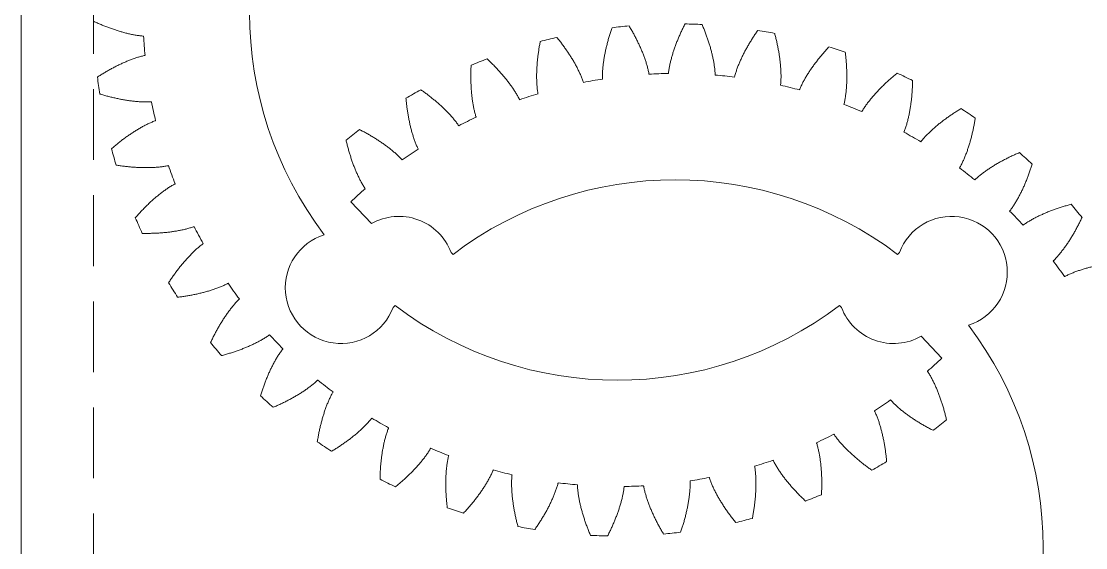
# Model space of a CAD drawing. Header units: millimetres. Extents: x 25 to 635, y 25 to 330.
# Drawn here: x 25.4 to 120.9, y 225.7 to 272.9 of the extents above; entities that cross this region are included whole.
import ezdxf

# ---------------------------------------------------------------- set-up
doc = ezdxf.new("R2010")
doc.units = ezdxf.units.MM
doc.header["$MEASUREMENT"] = 0
doc.linetypes.add('HIDDEN', pattern=[0.375, 0.25, -0.125])
for name, color, linetype, lineweight in [('Bounding Box', 7, 'Continuous', 0), ('Safe Area', 7, 'HIDDEN', 0), ('Single Set', 7, 'Continuous', 0)]:
    doc.layers.add(name, color=color, linetype=linetype, lineweight=lineweight)

msp = doc.modelspace()

# ---------------------------------------------------------------- linework, layer by layer
at = {"layer": 'Bounding Box'}
msp.add_lwpolyline([(25.4, 25.4), (635, 25.4), (635, 330.2), (25.4, 330.2)], close=True, dxfattribs=at)
at = {"layer": 'Safe Area', "ltscale": 25.4}
msp.add_lwpolyline([(628.775, 31.875), (628.775, 323.975), (31.875, 323.975), (31.875, 31.875)], close=True, dxfattribs=at)
at = {"layer": 'Single Set', "color": 1}
for p, q in [((54.962, 256.73), (56.816, 254.755)), ((52.568, 253.757), (52.576, 253.765)), ((63.96, 252.178), (64.14, 251.998)), ((104.01, 251.998), (104.19, 252.178)), ((58.94, 247.401), (58.76, 247.221)), ((98.99, 247.221), (98.81, 247.401)), ((110.382, 245.643), (110.374, 245.634)), ((107.988, 242.67), (106.134, 244.645))]:
    msp.add_line(p, q, dxfattribs=at)
for centre, radius, start, end in [((78.875, 273.7), 33, 142.83748, 217.16252), ((84.075, 225.7), 47, 95.0628, 96.9372), ((84.075, 225.7), 47, 87.0628, 88.9372), ((78.875, 273.7), 42.549, 182.82626, 185.17374), ((84.075, 225.7), 47, 103.0628, 104.9372), ((84.075, 225.7), 47, 79.0628, 80.9372), ((84.075, 225.7), 47, 71.0628, 72.9372), ((84.075, 225.7), 47, 111.0628, 112.9372), ((78.875, 273.7), 47, 187.0628, 188.9372), ((84.075, 225.7), 42.549, 98.82626, 101.17374), ((84.075, 225.7), 42.549, 90.82626, 93.17374), ((84.075, 225.7), 42.549, 82.82626, 85.17374), ((84.075, 225.7), 47, 63.0628, 64.9372), ((84.075, 225.7), 47, 119.0628, 120.9372), ((84.075, 225.7), 42.549, 74.82626, 77.17374), ((78.875, 273.7), 42.549, 190.82626, 193.17374), ((84.075, 225.7), 42.549, 106.82626, 109.17374), ((84.075, 225.7), 42.549, 66.82626, 69.17374), ((84.075, 225.7), 47, 55.0628, 56.9372), ((84.075, 225.7), 42.549, 114.82626, 117.17374), ((84.075, 225.7), 47, 127.0628, 128.9372), ((84.075, 225.7), 42.549, 58.82626, 61.17374), ((78.875, 273.7), 47, 195.0628, 196.9372), ((84.075, 225.7), 42.549, 122.82626, 125.17374), ((84.075, 225.7), 47, 47.0628, 48.9372), ((78.875, 273.7), 42.549, 198.82626, 201.17374), ((84.075, 225.7), 42.549, 50.82626, 53.17374), ((84.075, 225.7), 42.549, 130.82626, 133.17374), ((84.075, 225.7), 33, 52.83748, 127.16252), ((84.075, 225.7), 47, 39.0628, 40.9372), ((78.875, 273.7), 47, 203.0628, 204.9372), ((59.285, 250.407), 5, 20.74948, 119.59192), ((108.865, 250.407), 5, 287.65312, 159.25052), ((84.075, 225.7), 42.549, 42.82626, 45.17374), ((78.875, 273.7), 42.549, 206.82626, 209.17374), ((54.085, 248.993), 5, 107.65312, 339.25052), ((84.075, 225.7), 42.549, 34.82626, 37.17374), ((78.875, 273.7), 47, 211.0628, 212.9372), ((78.875, 273.7), 42.549, 214.82626, 217.17374), ((78.875, 273.7), 33, 232.83748, 307.16252), ((103.665, 248.993), 5, 200.74948, 299.59192), ((84.075, 225.7), 33, 322.83748, 37.16252), ((78.875, 273.7), 42.549, 222.82626, 225.17374), ((78.875, 273.7), 47, 219.0628, 220.9372), ((78.875, 273.7), 42.549, 310.82626, 313.17374), ((78.875, 273.7), 42.549, 230.82626, 233.17374), ((78.875, 273.7), 47, 227.0628, 228.9372), ((78.875, 273.7), 42.549, 302.82626, 305.17374), ((78.875, 273.7), 42.549, 238.82626, 241.17374), ((78.875, 273.7), 47, 307.0628, 308.9372), ((78.875, 273.7), 47, 235.0628, 236.9372), ((78.875, 273.7), 42.549, 294.82626, 297.17374), ((78.875, 273.7), 42.549, 246.82626, 249.17374), ((78.875, 273.7), 42.549, 286.82626, 289.17374), ((78.875, 273.7), 47, 299.0628, 300.9372), ((78.875, 273.7), 42.549, 254.82626, 257.17374), ((78.875, 273.7), 47, 243.0628, 244.9372), ((78.875, 273.7), 42.549, 262.82626, 265.17374), ((78.875, 273.7), 42.549, 270.82626, 273.17374), ((78.875, 273.7), 42.549, 278.82626, 281.17374), ((78.875, 273.7), 47, 291.0628, 292.9372), ((78.875, 273.7), 47, 251.0628, 252.9372), ((78.875, 273.7), 47, 283.0628, 284.9372), ((78.875, 273.7), 47, 259.0628, 260.9372), ((78.875, 273.7), 47, 267.0628, 268.9372), ((78.875, 273.7), 47, 275.0628, 276.9372)]:
    msp.add_arc(centre, radius, start, end, dxfattribs=at)
for points, knots in [([(31.881, 272.931), (31.994, 272.879), (32.219, 272.776), (32.559, 272.63), (32.9, 272.491), (33.24, 272.359), (33.581, 272.236), (33.922, 272.122), (34.262, 272.016), (34.603, 271.919), (34.944, 271.832), (35.284, 271.756), (35.624, 271.691), (35.964, 271.64), (36.215, 271.611), (36.353, 271.603), (36.378, 271.602)], [0, 0, 0, 0, 0.037289, 0.0743099, 0.1110627, 0.1475473, 0.1837637, 0.219712, 0.2553921, 0.290804, 0.3259477, 0.360823, 0.3954298, 0.4297679, 0.4638364, 0.471245, 0.471245, 0.471245, 0.471245]), ([(78.398, 272.356), (78.359, 272.238), (78.279, 272.003), (78.169, 271.65), (78.067, 271.297), (77.972, 270.945), (77.885, 270.593), (77.807, 270.242), (77.737, 269.892), (77.676, 269.543), (77.626, 269.195), (77.585, 268.849), (77.556, 268.504), (77.541, 268.161), (77.538, 267.908), (77.545, 267.77), (77.546, 267.745)], [0, 0, 0, 0, 0.037289, 0.0743099, 0.1110627, 0.1475473, 0.1837637, 0.219712, 0.2553921, 0.290804, 0.3259477, 0.360823, 0.3954298, 0.4297679, 0.4638364, 0.471245, 0.471245, 0.471245, 0.471245]), ([(81.719, 268.184), (81.715, 268.208), (81.694, 268.345), (81.638, 268.592), (81.552, 268.924), (81.452, 269.255), (81.34, 269.586), (81.218, 269.915), (81.086, 270.244), (80.946, 270.572), (80.796, 270.899), (80.638, 271.225), (80.472, 271.55), (80.298, 271.874), (80.117, 272.196), (79.991, 272.41), (79.927, 272.517)], [0, 0, 0, 0, 0.0074086, 0.041477, 0.0758152, 0.110422, 0.1452973, 0.180441, 0.2158529, 0.251533, 0.2874812, 0.3236977, 0.3601823, 0.3969351, 0.433956, 0.471245, 0.471245, 0.471245, 0.471245]), ([(84.947, 272.692), (84.891, 272.581), (84.78, 272.359), (84.622, 272.025), (84.471, 271.689), (84.328, 271.354), (84.193, 271.018), (84.067, 270.681), (83.949, 270.344), (83.841, 270.007), (83.742, 269.67), (83.654, 269.332), (83.577, 268.995), (83.514, 268.657), (83.476, 268.407), (83.464, 268.269), (83.461, 268.245)], [0, 0, 0, 0, 0.037289, 0.0743099, 0.1110627, 0.1475473, 0.1837637, 0.219712, 0.2553921, 0.290804, 0.3259477, 0.360823, 0.3954298, 0.4297679, 0.4638364, 0.471245, 0.471245, 0.471245, 0.471245]), ([(87.655, 268.098), (87.654, 268.123), (87.652, 268.261), (87.631, 268.513), (87.592, 268.854), (87.539, 269.196), (87.475, 269.539), (87.4, 269.883), (87.315, 270.227), (87.221, 270.571), (87.118, 270.915), (87.007, 271.26), (86.888, 271.605), (86.761, 271.95), (86.627, 272.295), (86.531, 272.523), (86.483, 272.638)], [0, 0, 0, 0, 0.0074086, 0.041477, 0.0758152, 0.110422, 0.1452973, 0.180441, 0.2158529, 0.251533, 0.2874812, 0.3236977, 0.3601823, 0.3969351, 0.433956, 0.471245, 0.471245, 0.471245, 0.471245]), ([(75.83, 267.443), (75.822, 267.466), (75.782, 267.598), (75.693, 267.835), (75.561, 268.152), (75.415, 268.466), (75.259, 268.778), (75.092, 269.088), (74.916, 269.395), (74.731, 269.7), (74.537, 270.003), (74.336, 270.303), (74.126, 270.602), (73.909, 270.899), (73.684, 271.193), (73.53, 271.387), (73.452, 271.484)], [0, 0, 0, 0, 0.0074086, 0.041477, 0.0758152, 0.110422, 0.1452973, 0.180441, 0.2158529, 0.251533, 0.2874812, 0.3236977, 0.3601823, 0.3969351, 0.433956, 0.471245, 0.471245, 0.471245, 0.471245]), ([(91.478, 272.113), (91.408, 272.011), (91.267, 271.807), (91.064, 271.498), (90.868, 271.187), (90.679, 270.874), (90.499, 270.56), (90.327, 270.244), (90.163, 269.927), (90.009, 269.608), (89.864, 269.288), (89.73, 268.966), (89.607, 268.643), (89.498, 268.317), (89.425, 268.075), (89.394, 267.94), (89.388, 267.916)], [0, 0, 0, 0, 0.037289, 0.0743099, 0.1110627, 0.1475473, 0.1837637, 0.219712, 0.2553921, 0.290804, 0.3259477, 0.360823, 0.3954298, 0.4297679, 0.4638364, 0.471245, 0.471245, 0.471245, 0.471245]), ([(93.521, 267.187), (93.524, 267.212), (93.54, 267.349), (93.555, 267.602), (93.564, 267.945), (93.559, 268.291), (93.543, 268.64), (93.516, 268.99), (93.48, 269.342), (93.435, 269.696), (93.382, 270.052), (93.32, 270.409), (93.249, 270.767), (93.172, 271.126), (93.086, 271.486), (93.024, 271.726), (92.992, 271.846)], [0, 0, 0, 0, 0.0074086, 0.041477, 0.0758152, 0.110422, 0.1452973, 0.180441, 0.2158529, 0.251533, 0.2874812, 0.3236977, 0.3601823, 0.3969351, 0.433956, 0.471245, 0.471245, 0.471245, 0.471245]), ([(71.96, 271.112), (71.937, 270.99), (71.892, 270.746), (71.832, 270.381), (71.779, 270.017), (71.734, 269.655), (71.697, 269.295), (71.668, 268.936), (71.648, 268.58), (71.637, 268.226), (71.635, 267.874), (71.643, 267.526), (71.662, 267.18), (71.695, 266.838), (71.727, 266.587), (71.754, 266.452), (71.758, 266.427)], [0, 0, 0, 0, 0.037289, 0.0743099, 0.1110627, 0.1475473, 0.1837637, 0.219712, 0.2553921, 0.290804, 0.3259477, 0.360823, 0.3954298, 0.4297679, 0.4638364, 0.471245, 0.471245, 0.471245, 0.471245]), ([(97.866, 270.631), (97.781, 270.54), (97.614, 270.357), (97.369, 270.079), (97.132, 269.799), (96.902, 269.515), (96.68, 269.229), (96.465, 268.941), (96.259, 268.649), (96.062, 268.355), (95.874, 268.058), (95.697, 267.758), (95.53, 267.455), (95.376, 267.148), (95.271, 266.918), (95.221, 266.789), (95.212, 266.766)], [0, 0, 0, 0, 0.037289, 0.0743099, 0.1110627, 0.1475473, 0.1837637, 0.219712, 0.2553921, 0.290804, 0.3259477, 0.360823, 0.3954298, 0.4297679, 0.4638364, 0.471245, 0.471245, 0.471245, 0.471245]), ([(36.499, 269.863), (36.475, 269.858), (36.339, 269.832), (36.094, 269.768), (35.765, 269.67), (35.438, 269.558), (35.111, 269.435), (34.786, 269.302), (34.462, 269.159), (34.139, 269.006), (33.818, 268.845), (33.498, 268.676), (33.179, 268.499), (32.861, 268.314), (32.545, 268.122), (32.336, 267.988), (32.232, 267.921)], [0, 0, 0, 0, 0.0074086, 0.041477, 0.0758152, 0.110422, 0.1452973, 0.180441, 0.2158529, 0.251533, 0.2874812, 0.3236977, 0.3601823, 0.3969351, 0.433956, 0.471245, 0.471245, 0.471245, 0.471245]), ([(70.1, 265.889), (70.09, 265.911), (70.031, 266.036), (69.91, 266.258), (69.735, 266.554), (69.548, 266.845), (69.35, 267.132), (69.141, 267.415), (68.924, 267.695), (68.698, 267.971), (68.464, 268.244), (68.223, 268.514), (67.974, 268.78), (67.717, 269.044), (67.454, 269.304), (67.274, 269.474), (67.184, 269.56)], [0, 0, 0, 0, 0.0074086, 0.041477, 0.0758152, 0.110422, 0.1452973, 0.180441, 0.2158529, 0.251533, 0.2874812, 0.3236977, 0.3601823, 0.3969351, 0.433956, 0.471245, 0.471245, 0.471245, 0.471245]), ([(99.203, 265.469), (99.209, 265.493), (99.245, 265.626), (99.294, 265.875), (99.351, 266.213), (99.394, 266.557), (99.427, 266.904), (99.449, 267.255), (99.463, 267.609), (99.467, 267.965), (99.464, 268.325), (99.452, 268.687), (99.432, 269.051), (99.405, 269.418), (99.371, 269.787), (99.342, 270.033), (99.328, 270.156)], [0, 0, 0, 0, 0.0074086, 0.041477, 0.0758152, 0.110422, 0.1452973, 0.180441, 0.2158529, 0.251533, 0.2874812, 0.3236977, 0.3601823, 0.3969351, 0.433956, 0.471245, 0.471245, 0.471245, 0.471245]), ([(65.758, 268.984), (65.752, 268.86), (65.741, 268.612), (65.733, 268.242), (65.731, 267.874), (65.737, 267.51), (65.751, 267.148), (65.772, 266.789), (65.801, 266.433), (65.839, 266.081), (65.886, 265.733), (65.943, 265.389), (66.01, 265.049), (66.09, 264.715), (66.157, 264.471), (66.202, 264.34), (66.21, 264.317)], [0, 0, 0, 0, 0.037289, 0.0743099, 0.1110627, 0.1475473, 0.1837637, 0.219712, 0.2553921, 0.290804, 0.3259477, 0.360823, 0.3954298, 0.4297679, 0.4638364, 0.471245, 0.471245, 0.471245, 0.471245]), ([(103.985, 268.275), (103.889, 268.196), (103.697, 268.039), (103.416, 267.797), (103.142, 267.552), (102.875, 267.304), (102.615, 267.052), (102.363, 266.796), (102.118, 266.536), (101.882, 266.272), (101.655, 266.004), (101.437, 265.731), (101.229, 265.454), (101.035, 265.171), (100.898, 264.959), (100.831, 264.838), (100.819, 264.816)], [0, 0, 0, 0, 0.037289, 0.0743099, 0.1110627, 0.1475473, 0.1837637, 0.219712, 0.2553921, 0.290804, 0.3259477, 0.360823, 0.3954298, 0.4297679, 0.4638364, 0.471245, 0.471245, 0.471245, 0.471245]), ([(104.59, 262.977), (104.6, 262.999), (104.654, 263.127), (104.738, 263.365), (104.841, 263.693), (104.931, 264.027), (105.012, 264.366), (105.083, 264.711), (105.145, 265.059), (105.2, 265.412), (105.246, 265.768), (105.285, 266.129), (105.316, 266.492), (105.34, 266.859), (105.358, 267.229), (105.364, 267.476), (105.367, 267.601)], [0, 0, 0, 0, 0.0074086, 0.041477, 0.0758152, 0.110422, 0.1452973, 0.180441, 0.2158529, 0.251533, 0.2874812, 0.3236977, 0.3601823, 0.3969351, 0.433956, 0.471245, 0.471245, 0.471245, 0.471245]), ([(64.643, 263.553), (64.63, 263.573), (64.554, 263.689), (64.403, 263.892), (64.189, 264.161), (63.963, 264.423), (63.727, 264.679), (63.481, 264.931), (63.227, 265.178), (62.965, 265.42), (62.695, 265.658), (62.418, 265.891), (62.135, 266.12), (61.844, 266.345), (61.547, 266.567), (61.345, 266.71), (61.244, 266.782)], [0, 0, 0, 0, 0.0074086, 0.041477, 0.0758152, 0.110422, 0.1452973, 0.180441, 0.2158529, 0.251533, 0.2874812, 0.3236977, 0.3601823, 0.3969351, 0.433956, 0.471245, 0.471245, 0.471245, 0.471245]), ([(32.446, 266.398), (32.565, 266.363), (32.802, 266.292), (33.159, 266.194), (33.515, 266.104), (33.871, 266.021), (34.225, 265.947), (34.579, 265.881), (34.931, 265.823), (35.282, 265.775), (35.631, 265.737), (35.979, 265.708), (36.325, 265.691), (36.668, 265.688), (36.921, 265.694), (37.059, 265.706), (37.083, 265.708)], [0, 0, 0, 0, 0.037289, 0.0743099, 0.1110627, 0.1475473, 0.1837637, 0.219712, 0.2553921, 0.290804, 0.3259477, 0.360823, 0.3954298, 0.4297679, 0.4638364, 0.471245, 0.471245, 0.471245, 0.471245]), ([(59.912, 266.013), (59.924, 265.89), (59.947, 265.643), (59.99, 265.275), (60.04, 264.911), (60.097, 264.551), (60.16, 264.194), (60.232, 263.842), (60.31, 263.494), (60.397, 263.15), (60.492, 262.812), (60.596, 262.479), (60.71, 262.152), (60.835, 261.832), (60.935, 261.6), (60.998, 261.477), (61.009, 261.455)], [0, 0, 0, 0, 0.037289, 0.0743099, 0.1110627, 0.1475473, 0.1837637, 0.219712, 0.2553921, 0.290804, 0.3259477, 0.360823, 0.3954298, 0.4297679, 0.4638364, 0.471245, 0.471245, 0.471245, 0.471245]), ([(109.716, 265.089), (109.61, 265.025), (109.399, 264.896), (109.087, 264.696), (108.781, 264.491), (108.482, 264.282), (108.19, 264.069), (107.904, 263.85), (107.626, 263.627), (107.355, 263.399), (107.093, 263.165), (106.839, 262.925), (106.595, 262.68), (106.363, 262.427), (106.198, 262.235), (106.115, 262.125), (106.1, 262.105)], [0, 0, 0, 0, 0.037289, 0.0743099, 0.1110627, 0.1475473, 0.1837637, 0.219712, 0.2553921, 0.290804, 0.3259477, 0.360823, 0.3954298, 0.4297679, 0.4638364, 0.471245, 0.471245, 0.471245, 0.471245]), ([(37.446, 264.003), (37.422, 263.995), (37.291, 263.95), (37.058, 263.852), (36.746, 263.709), (36.437, 263.553), (36.131, 263.386), (35.827, 263.209), (35.526, 263.022), (35.228, 262.826), (34.932, 262.622), (34.639, 262.41), (34.347, 262.19), (34.059, 261.962), (33.772, 261.728), (33.584, 261.567), (33.49, 261.486)], [0, 0, 0, 0, 0.0074086, 0.041477, 0.0758152, 0.110422, 0.1452973, 0.180441, 0.2158529, 0.251533, 0.2874812, 0.3236977, 0.3601823, 0.3969351, 0.433956, 0.471245, 0.471245, 0.471245, 0.471245]), ([(109.579, 259.759), (109.591, 259.78), (109.662, 259.898), (109.779, 260.123), (109.926, 260.433), (110.062, 260.752), (110.189, 261.076), (110.308, 261.407), (110.418, 261.744), (110.521, 262.085), (110.616, 262.432), (110.705, 262.783), (110.787, 263.139), (110.862, 263.499), (110.93, 263.863), (110.971, 264.107), (110.991, 264.23)], [0, 0, 0, 0, 0.0074086, 0.041477, 0.0758152, 0.110422, 0.1452973, 0.180441, 0.2158529, 0.251533, 0.2874812, 0.3236977, 0.3601823, 0.3969351, 0.433956, 0.471245, 0.471245, 0.471245, 0.471245]), ([(59.564, 260.48), (59.548, 260.499), (59.457, 260.603), (59.279, 260.783), (59.03, 261.019), (58.769, 261.247), (58.5, 261.468), (58.222, 261.683), (57.936, 261.892), (57.642, 262.095), (57.342, 262.293), (57.036, 262.486), (56.723, 262.673), (56.404, 262.856), (56.079, 263.034), (55.859, 263.148), (55.749, 263.205)], [0, 0, 0, 0, 0.0074086, 0.041477, 0.0758152, 0.110422, 0.1452973, 0.180441, 0.2158529, 0.251533, 0.2874812, 0.3236977, 0.3601823, 0.3969351, 0.433956, 0.471245, 0.471245, 0.471245, 0.471245]), ([(54.537, 262.258), (54.566, 262.137), (54.623, 261.896), (54.717, 261.538), (54.817, 261.184), (54.923, 260.835), (55.036, 260.491), (55.155, 260.152), (55.282, 259.818), (55.415, 259.49), (55.557, 259.169), (55.706, 258.853), (55.864, 258.545), (56.033, 258.246), (56.164, 258.03), (56.244, 257.917), (56.258, 257.897)], [0, 0, 0, 0, 0.037289, 0.0743099, 0.1110627, 0.1475473, 0.1837637, 0.219712, 0.2553921, 0.290804, 0.3259477, 0.360823, 0.3954298, 0.4297679, 0.4638364, 0.471245, 0.471245, 0.471245, 0.471245]), ([(114.949, 261.137), (114.834, 261.088), (114.607, 260.99), (114.271, 260.835), (113.94, 260.675), (113.614, 260.51), (113.295, 260.339), (112.982, 260.163), (112.675, 259.98), (112.375, 259.792), (112.083, 259.597), (111.799, 259.395), (111.523, 259.186), (111.257, 258.968), (111.067, 258.801), (110.97, 258.703), (110.952, 258.685)], [0, 0, 0, 0, 0.037289, 0.0743099, 0.1110627, 0.1475473, 0.1837637, 0.219712, 0.2553921, 0.290804, 0.3259477, 0.360823, 0.3954298, 0.4297679, 0.4638364, 0.471245, 0.471245, 0.471245, 0.471245]), ([(33.914, 260.008), (34.037, 259.989), (34.281, 259.952), (34.649, 259.905), (35.014, 259.865), (35.377, 259.833), (35.739, 259.808), (36.098, 259.792), (36.455, 259.784), (36.809, 259.785), (37.16, 259.796), (37.508, 259.816), (37.853, 259.847), (38.194, 259.892), (38.443, 259.933), (38.578, 259.964), (38.602, 259.969)], [0, 0, 0, 0, 0.037289, 0.0743099, 0.1110627, 0.1475473, 0.1837637, 0.219712, 0.2553921, 0.290804, 0.3259477, 0.360823, 0.3954298, 0.4297679, 0.4638364, 0.471245, 0.471245, 0.471245, 0.471245]), ([(114.07, 255.878), (114.086, 255.897), (114.173, 256.005), (114.319, 256.211), (114.508, 256.497), (114.688, 256.794), (114.859, 257.098), (115.022, 257.409), (115.178, 257.727), (115.327, 258.051), (115.47, 258.381), (115.607, 258.716), (115.737, 259.057), (115.861, 259.403), (115.98, 259.754), (116.054, 259.99), (116.091, 260.109)], [0, 0, 0, 0, 0.0074086, 0.041477, 0.0758152, 0.110422, 0.1452973, 0.180441, 0.2158529, 0.251533, 0.2874812, 0.3236977, 0.3601823, 0.3969351, 0.433956, 0.471245, 0.471245, 0.471245, 0.471245]), ([(39.198, 258.331), (39.176, 258.32), (39.053, 258.257), (38.836, 258.128), (38.546, 257.943), (38.262, 257.746), (37.982, 257.537), (37.706, 257.32), (37.434, 257.093), (37.166, 256.857), (36.901, 256.614), (36.64, 256.363), (36.383, 256.105), (36.128, 255.839), (35.877, 255.567), (35.714, 255.381), (35.631, 255.288)], [0, 0, 0, 0, 0.0074086, 0.041477, 0.0758152, 0.110422, 0.1452973, 0.180441, 0.2158529, 0.251533, 0.2874812, 0.3236977, 0.3601823, 0.3969351, 0.433956, 0.471245, 0.471245, 0.471245, 0.471245]), ([(119.58, 256.496), (119.46, 256.463), (119.221, 256.397), (118.867, 256.291), (118.517, 256.179), (118.172, 256.06), (117.832, 255.936), (117.497, 255.804), (117.168, 255.666), (116.845, 255.521), (116.528, 255.369), (116.218, 255.209), (115.916, 255.04), (115.623, 254.861), (115.412, 254.722), (115.301, 254.639), (115.281, 254.624)], [0, 0, 0, 0, 0.037289, 0.0743099, 0.1110627, 0.1475473, 0.1837637, 0.219712, 0.2553921, 0.290804, 0.3259477, 0.360823, 0.3954298, 0.4297679, 0.4638364, 0.471245, 0.471245, 0.471245, 0.471245]), ([(117.978, 251.41), (117.997, 251.426), (118.098, 251.521), (118.271, 251.705), (118.498, 251.962), (118.717, 252.231), (118.929, 252.508), (119.134, 252.793), (119.333, 253.086), (119.526, 253.386), (119.713, 253.693), (119.895, 254.007), (120.071, 254.326), (120.243, 254.651), (120.409, 254.982), (120.515, 255.206), (120.568, 255.318)], [0, 0, 0, 0, 0.0074086, 0.041477, 0.0758152, 0.110422, 0.1452973, 0.180441, 0.2158529, 0.251533, 0.2874812, 0.3236977, 0.3601823, 0.3969351, 0.433956, 0.471245, 0.471245, 0.471245, 0.471245]), ([(36.257, 253.884), (36.381, 253.882), (36.629, 253.879), (36.999, 253.884), (37.366, 253.895), (37.731, 253.914), (38.092, 253.94), (38.45, 253.974), (38.804, 254.016), (39.155, 254.066), (39.501, 254.125), (39.843, 254.194), (40.18, 254.273), (40.511, 254.364), (40.753, 254.44), (40.882, 254.489), (40.905, 254.498)], [0, 0, 0, 0, 0.037289, 0.0743099, 0.1110627, 0.1475473, 0.1837637, 0.219712, 0.2553921, 0.290804, 0.3259477, 0.360823, 0.3954298, 0.4297679, 0.4638364, 0.471245, 0.471245, 0.471245, 0.471245]), ([(41.723, 252.959), (41.703, 252.945), (41.59, 252.865), (41.392, 252.707), (41.132, 252.484), (40.878, 252.249), (40.629, 252.004), (40.387, 251.749), (40.149, 251.487), (39.916, 251.217), (39.688, 250.939), (39.464, 250.654), (39.245, 250.362), (39.03, 250.064), (38.819, 249.76), (38.683, 249.553), (38.615, 249.449)], [0, 0, 0, 0, 0.0074086, 0.041477, 0.0758152, 0.110422, 0.1452973, 0.180441, 0.2158529, 0.251533, 0.2874812, 0.3236977, 0.3601823, 0.3969351, 0.433956, 0.471245, 0.471245, 0.471245, 0.471245]), ([(123.521, 251.255), (123.397, 251.239), (123.152, 251.207), (122.786, 251.151), (122.423, 251.089), (122.065, 251.019), (121.711, 250.943), (121.361, 250.86), (121.016, 250.769), (120.676, 250.67), (120.341, 250.564), (120.012, 250.448), (119.689, 250.323), (119.374, 250.186), (119.146, 250.078), (119.025, 250.011), (119.003, 249.999)], [0, 0, 0, 0, 0.037289, 0.0743099, 0.1110627, 0.1475473, 0.1837637, 0.219712, 0.2553921, 0.290804, 0.3259477, 0.360823, 0.3954298, 0.4297679, 0.4638364, 0.471245, 0.471245, 0.471245, 0.471245]), ([(39.429, 248.145), (39.553, 248.161), (39.798, 248.193), (40.164, 248.249), (40.527, 248.311), (40.885, 248.38), (41.239, 248.456), (41.589, 248.54), (41.934, 248.631), (42.274, 248.729), (42.609, 248.836), (42.938, 248.952), (43.261, 249.077), (43.576, 249.213), (43.804, 249.322), (43.925, 249.389), (43.947, 249.4)], [0, 0, 0, 0, 0.037289, 0.0743099, 0.1110627, 0.1475473, 0.1837637, 0.219712, 0.2553921, 0.290804, 0.3259477, 0.360823, 0.3954298, 0.4297679, 0.4638364, 0.471245, 0.471245, 0.471245, 0.471245]), ([(44.972, 247.99), (44.953, 247.973), (44.852, 247.879), (44.679, 247.695), (44.452, 247.438), (44.233, 247.169), (44.021, 246.892), (43.816, 246.607), (43.617, 246.313), (43.424, 246.013), (43.237, 245.707), (43.055, 245.393), (42.879, 245.074), (42.707, 244.749), (42.541, 244.418), (42.435, 244.194), (42.382, 244.082)], [0, 0, 0, 0, 0.0074086, 0.041477, 0.0758152, 0.110422, 0.1452973, 0.180441, 0.2158529, 0.251533, 0.2874812, 0.3236977, 0.3601823, 0.3969351, 0.433956, 0.471245, 0.471245, 0.471245, 0.471245]), ([(43.37, 242.904), (43.49, 242.937), (43.729, 243.003), (44.083, 243.109), (44.433, 243.221), (44.778, 243.34), (45.118, 243.464), (45.453, 243.595), (45.782, 243.733), (46.105, 243.878), (46.422, 244.031), (46.732, 244.191), (47.034, 244.36), (47.327, 244.539), (47.538, 244.678), (47.649, 244.761), (47.669, 244.776)], [0, 0, 0, 0, 0.037289, 0.0743099, 0.1110627, 0.1475473, 0.1837637, 0.219712, 0.2553921, 0.290804, 0.3259477, 0.360823, 0.3954298, 0.4297679, 0.4638364, 0.471245, 0.471245, 0.471245, 0.471245]), ([(48.88, 243.522), (48.864, 243.503), (48.777, 243.395), (48.631, 243.189), (48.442, 242.902), (48.262, 242.606), (48.091, 242.302), (47.928, 241.991), (47.772, 241.673), (47.622, 241.349), (47.48, 241.019), (47.343, 240.684), (47.213, 240.343), (47.089, 239.997), (46.97, 239.646), (46.896, 239.41), (46.859, 239.291)], [0, 0, 0, 0, 0.0074086, 0.041477, 0.0758152, 0.110422, 0.1452973, 0.180441, 0.2158529, 0.251533, 0.2874812, 0.3236977, 0.3601823, 0.3969351, 0.433956, 0.471245, 0.471245, 0.471245, 0.471245]), ([(48.001, 238.262), (48.115, 238.312), (48.343, 238.41), (48.679, 238.565), (49.01, 238.724), (49.336, 238.89), (49.655, 239.06), (49.968, 239.237), (50.275, 239.419), (50.575, 239.608), (50.867, 239.803), (51.151, 240.005), (51.427, 240.214), (51.693, 240.432), (51.882, 240.599), (51.98, 240.697), (51.998, 240.714)], [0, 0, 0, 0, 0.037289, 0.0743099, 0.1110627, 0.1475473, 0.1837637, 0.219712, 0.2553921, 0.290804, 0.3259477, 0.360823, 0.3954298, 0.4297679, 0.4638364, 0.471245, 0.471245, 0.471245, 0.471245]), ([(108.413, 237.142), (108.384, 237.263), (108.327, 237.504), (108.233, 237.862), (108.133, 238.215), (108.027, 238.564), (107.914, 238.909), (107.795, 239.248), (107.668, 239.581), (107.535, 239.909), (107.393, 240.231), (107.244, 240.546), (107.086, 240.854), (106.917, 241.153), (106.786, 241.37), (106.706, 241.483), (106.692, 241.503)], [0, 0, 0, 0, 0.037289, 0.0743099, 0.1110627, 0.1475473, 0.1837637, 0.219712, 0.2553921, 0.290804, 0.3259477, 0.360823, 0.3954298, 0.4297679, 0.4638364, 0.471245, 0.471245, 0.471245, 0.471245]), ([(53.371, 239.641), (53.359, 239.62), (53.288, 239.501), (53.171, 239.277), (53.024, 238.967), (52.888, 238.648), (52.761, 238.323), (52.642, 237.993), (52.532, 237.656), (52.429, 237.314), (52.333, 236.968), (52.245, 236.617), (52.163, 236.261), (52.088, 235.901), (52.02, 235.537), (51.979, 235.293), (51.959, 235.17)], [0, 0, 0, 0, 0.0074086, 0.041477, 0.0758152, 0.110422, 0.1452973, 0.180441, 0.2158529, 0.251533, 0.2874812, 0.3236977, 0.3601823, 0.3969351, 0.433956, 0.471245, 0.471245, 0.471245, 0.471245]), ([(103.386, 238.92), (103.402, 238.901), (103.493, 238.797), (103.671, 238.617), (103.92, 238.381), (104.181, 238.153), (104.45, 237.932), (104.728, 237.717), (105.014, 237.508), (105.307, 237.305), (105.608, 237.107), (105.914, 236.914), (106.227, 236.726), (106.546, 236.544), (106.871, 236.366), (107.091, 236.252), (107.201, 236.195)], [0, 0, 0, 0, 0.0074086, 0.041477, 0.0758152, 0.110422, 0.1452973, 0.180441, 0.2158529, 0.251533, 0.2874812, 0.3236977, 0.3601823, 0.3969351, 0.433956, 0.471245, 0.471245, 0.471245, 0.471245]), ([(103.038, 233.387), (103.026, 233.51), (103.003, 233.757), (102.96, 234.125), (102.91, 234.489), (102.853, 234.849), (102.79, 235.206), (102.718, 235.558), (102.64, 235.906), (102.553, 236.25), (102.458, 236.588), (102.354, 236.921), (102.24, 237.248), (102.115, 237.568), (102.015, 237.8), (101.952, 237.923), (101.941, 237.945)], [0, 0, 0, 0, 0.037289, 0.0743099, 0.1110627, 0.1475473, 0.1837637, 0.219712, 0.2553921, 0.290804, 0.3259477, 0.360823, 0.3954298, 0.4297679, 0.4638364, 0.471245, 0.471245, 0.471245, 0.471245]), ([(53.234, 234.31), (53.34, 234.375), (53.551, 234.504), (53.863, 234.704), (54.169, 234.908), (54.468, 235.117), (54.76, 235.331), (55.046, 235.549), (55.324, 235.773), (55.595, 236.001), (55.857, 236.235), (56.111, 236.474), (56.355, 236.72), (56.587, 236.973), (56.752, 237.165), (56.835, 237.275), (56.85, 237.295)], [0, 0, 0, 0, 0.037289, 0.0743099, 0.1110627, 0.1475473, 0.1837637, 0.219712, 0.2553921, 0.290804, 0.3259477, 0.360823, 0.3954298, 0.4297679, 0.4638364, 0.471245, 0.471245, 0.471245, 0.471245]), ([(58.36, 236.423), (58.35, 236.4), (58.296, 236.273), (58.212, 236.034), (58.109, 235.707), (58.019, 235.373), (57.938, 235.033), (57.867, 234.689), (57.805, 234.341), (57.75, 233.988), (57.704, 233.631), (57.665, 233.271), (57.634, 232.908), (57.61, 232.541), (57.592, 232.171), (57.586, 231.923), (57.583, 231.799)], [0, 0, 0, 0, 0.0074086, 0.041477, 0.0758152, 0.110422, 0.1452973, 0.180441, 0.2158529, 0.251533, 0.2874812, 0.3236977, 0.3601823, 0.3969351, 0.433956, 0.471245, 0.471245, 0.471245, 0.471245]), ([(97.192, 230.416), (97.198, 230.54), (97.209, 230.788), (97.217, 231.158), (97.219, 231.525), (97.213, 231.89), (97.199, 232.252), (97.178, 232.611), (97.149, 232.967), (97.111, 233.319), (97.063, 233.667), (97.007, 234.011), (96.94, 234.351), (96.86, 234.685), (96.793, 234.929), (96.748, 235.06), (96.74, 235.083)], [0, 0, 0, 0, 0.037289, 0.0743099, 0.1110627, 0.1475473, 0.1837637, 0.219712, 0.2553921, 0.290804, 0.3259477, 0.360823, 0.3954298, 0.4297679, 0.4638364, 0.471245, 0.471245, 0.471245, 0.471245]), ([(98.307, 235.847), (98.32, 235.826), (98.396, 235.71), (98.547, 235.508), (98.761, 235.239), (98.987, 234.977), (99.223, 234.721), (99.469, 234.469), (99.723, 234.222), (99.985, 233.98), (100.255, 233.742), (100.531, 233.509), (100.815, 233.279), (101.106, 233.054), (101.403, 232.833), (101.605, 232.69), (101.706, 232.618)], [0, 0, 0, 0, 0.0074086, 0.041477, 0.0758152, 0.110422, 0.1452973, 0.180441, 0.2158529, 0.251533, 0.2874812, 0.3236977, 0.3601823, 0.3969351, 0.433956, 0.471245, 0.471245, 0.471245, 0.471245]), ([(58.965, 231.125), (59.061, 231.204), (59.253, 231.361), (59.534, 231.603), (59.808, 231.847), (60.075, 232.096), (60.335, 232.348), (60.587, 232.604), (60.832, 232.864), (61.068, 233.128), (61.295, 233.396), (61.513, 233.668), (61.721, 233.946), (61.915, 234.228), (62.052, 234.441), (62.119, 234.562), (62.131, 234.584)], [0, 0, 0, 0, 0.037289, 0.0743099, 0.1110627, 0.1475473, 0.1837637, 0.219712, 0.2553921, 0.290804, 0.3259477, 0.360823, 0.3954298, 0.4297679, 0.4638364, 0.471245, 0.471245, 0.471245, 0.471245]), ([(63.747, 233.931), (63.741, 233.907), (63.705, 233.773), (63.655, 233.525), (63.599, 233.187), (63.556, 232.843), (63.523, 232.496), (63.501, 232.145), (63.487, 231.791), (63.483, 231.434), (63.486, 231.075), (63.498, 230.713), (63.518, 230.349), (63.545, 229.982), (63.579, 229.613), (63.608, 229.367), (63.622, 229.244)], [0, 0, 0, 0, 0.0074086, 0.041477, 0.0758152, 0.110422, 0.1452973, 0.180441, 0.2158529, 0.251533, 0.2874812, 0.3236977, 0.3601823, 0.3969351, 0.433956, 0.471245, 0.471245, 0.471245, 0.471245]), ([(92.85, 233.511), (92.86, 233.489), (92.919, 233.363), (93.04, 233.141), (93.214, 232.846), (93.402, 232.555), (93.6, 232.268), (93.809, 231.985), (94.026, 231.705), (94.252, 231.429), (94.486, 231.156), (94.727, 230.886), (94.976, 230.619), (95.233, 230.356), (95.496, 230.096), (95.676, 229.925), (95.766, 229.84)], [0, 0, 0, 0, 0.0074086, 0.041477, 0.0758152, 0.110422, 0.1452973, 0.180441, 0.2158529, 0.251533, 0.2874812, 0.3236977, 0.3601823, 0.3969351, 0.433956, 0.471245, 0.471245, 0.471245, 0.471245]), ([(65.084, 228.769), (65.168, 228.86), (65.336, 229.042), (65.581, 229.321), (65.818, 229.601), (66.048, 229.884), (66.27, 230.17), (66.485, 230.459), (66.691, 230.75), (66.888, 231.045), (67.076, 231.342), (67.253, 231.642), (67.42, 231.945), (67.574, 232.252), (67.679, 232.482), (67.729, 232.611), (67.738, 232.634)], [0, 0, 0, 0, 0.037289, 0.0743099, 0.1110627, 0.1475473, 0.1837637, 0.219712, 0.2553921, 0.290804, 0.3259477, 0.360823, 0.3954298, 0.4297679, 0.4638364, 0.471245, 0.471245, 0.471245, 0.471245]), ([(69.429, 232.212), (69.426, 232.188), (69.41, 232.051), (69.395, 231.798), (69.386, 231.455), (69.391, 231.109), (69.407, 230.76), (69.434, 230.41), (69.47, 230.057), (69.515, 229.703), (69.568, 229.348), (69.63, 228.991), (69.7, 228.633), (69.778, 228.274), (69.864, 227.914), (69.926, 227.674), (69.958, 227.554)], [0, 0, 0, 0, 0.0074086, 0.041477, 0.0758152, 0.110422, 0.1452973, 0.180441, 0.2158529, 0.251533, 0.2874812, 0.3236977, 0.3601823, 0.3969351, 0.433956, 0.471245, 0.471245, 0.471245, 0.471245]), ([(90.99, 228.288), (91.013, 228.41), (91.058, 228.654), (91.118, 229.019), (91.171, 229.383), (91.216, 229.745), (91.253, 230.105), (91.281, 230.464), (91.302, 230.82), (91.313, 231.174), (91.315, 231.525), (91.307, 231.874), (91.288, 232.22), (91.255, 232.561), (91.223, 232.812), (91.196, 232.948), (91.192, 232.972)], [0, 0, 0, 0, 0.037289, 0.0743099, 0.1110627, 0.1475473, 0.1837637, 0.219712, 0.2553921, 0.290804, 0.3259477, 0.360823, 0.3954298, 0.4297679, 0.4638364, 0.471245, 0.471245, 0.471245, 0.471245]), ([(71.472, 227.287), (71.542, 227.389), (71.683, 227.593), (71.886, 227.902), (72.082, 228.213), (72.271, 228.526), (72.451, 228.84), (72.623, 229.155), (72.787, 229.473), (72.941, 229.791), (73.086, 230.112), (73.22, 230.434), (73.343, 230.757), (73.452, 231.083), (73.525, 231.325), (73.556, 231.46), (73.562, 231.484)], [0, 0, 0, 0, 0.037289, 0.0743099, 0.1110627, 0.1475473, 0.1837637, 0.219712, 0.2553921, 0.290804, 0.3259477, 0.360823, 0.3954298, 0.4297679, 0.4638364, 0.471245, 0.471245, 0.471245, 0.471245]), ([(75.295, 231.302), (75.296, 231.277), (75.298, 231.139), (75.319, 230.887), (75.358, 230.545), (75.411, 230.203), (75.475, 229.861), (75.55, 229.517), (75.635, 229.173), (75.729, 228.829), (75.832, 228.484), (75.943, 228.14), (76.062, 227.795), (76.189, 227.45), (76.323, 227.105), (76.419, 226.876), (76.467, 226.762)], [0, 0, 0, 0, 0.0074086, 0.041477, 0.0758152, 0.110422, 0.1452973, 0.180441, 0.2158529, 0.251533, 0.2874812, 0.3236977, 0.3601823, 0.3969351, 0.433956, 0.471245, 0.471245, 0.471245, 0.471245]), ([(78.003, 226.708), (78.059, 226.819), (78.17, 227.04), (78.328, 227.375), (78.479, 227.71), (78.622, 228.046), (78.757, 228.382), (78.883, 228.719), (79.001, 229.056), (79.109, 229.393), (79.208, 229.73), (79.296, 230.068), (79.373, 230.405), (79.436, 230.743), (79.474, 230.993), (79.486, 231.131), (79.489, 231.155)], [0, 0, 0, 0, 0.037289, 0.0743099, 0.1110627, 0.1475473, 0.1837637, 0.219712, 0.2553921, 0.290804, 0.3259477, 0.360823, 0.3954298, 0.4297679, 0.4638364, 0.471245, 0.471245, 0.471245, 0.471245]), ([(81.231, 231.216), (81.235, 231.192), (81.256, 231.055), (81.312, 230.808), (81.398, 230.476), (81.498, 230.145), (81.61, 229.814), (81.732, 229.484), (81.864, 229.156), (82.004, 228.828), (82.154, 228.501), (82.312, 228.175), (82.478, 227.85), (82.652, 227.526), (82.833, 227.203), (82.959, 226.99), (83.023, 226.883)], [0, 0, 0, 0, 0.0074086, 0.041477, 0.0758152, 0.110422, 0.1452973, 0.180441, 0.2158529, 0.251533, 0.2874812, 0.3236977, 0.3601823, 0.3969351, 0.433956, 0.471245, 0.471245, 0.471245, 0.471245]), ([(84.552, 227.044), (84.591, 227.162), (84.671, 227.396), (84.781, 227.75), (84.883, 228.103), (84.978, 228.455), (85.065, 228.807), (85.143, 229.158), (85.213, 229.508), (85.274, 229.857), (85.324, 230.204), (85.365, 230.551), (85.394, 230.896), (85.409, 231.239), (85.412, 231.492), (85.405, 231.63), (85.404, 231.655)], [0, 0, 0, 0, 0.037289, 0.0743099, 0.1110627, 0.1475473, 0.1837637, 0.219712, 0.2553921, 0.290804, 0.3259477, 0.360823, 0.3954298, 0.4297679, 0.4638364, 0.471245, 0.471245, 0.471245, 0.471245]), ([(87.12, 231.957), (87.128, 231.934), (87.168, 231.801), (87.257, 231.565), (87.389, 231.248), (87.535, 230.934), (87.691, 230.622), (87.858, 230.312), (88.034, 230.005), (88.219, 229.7), (88.413, 229.397), (88.614, 229.096), (88.824, 228.798), (89.041, 228.501), (89.266, 228.207), (89.42, 228.013), (89.498, 227.916)], [0, 0, 0, 0, 0.0074086, 0.041477, 0.0758152, 0.110422, 0.1452973, 0.180441, 0.2158529, 0.251533, 0.2874812, 0.3236977, 0.3601823, 0.3969351, 0.433956, 0.471245, 0.471245, 0.471245, 0.471245])]:
    msp.add_open_spline(points, degree=3, knots=knots, dxfattribs=at)

doc.saveas('drawing.dxf')
